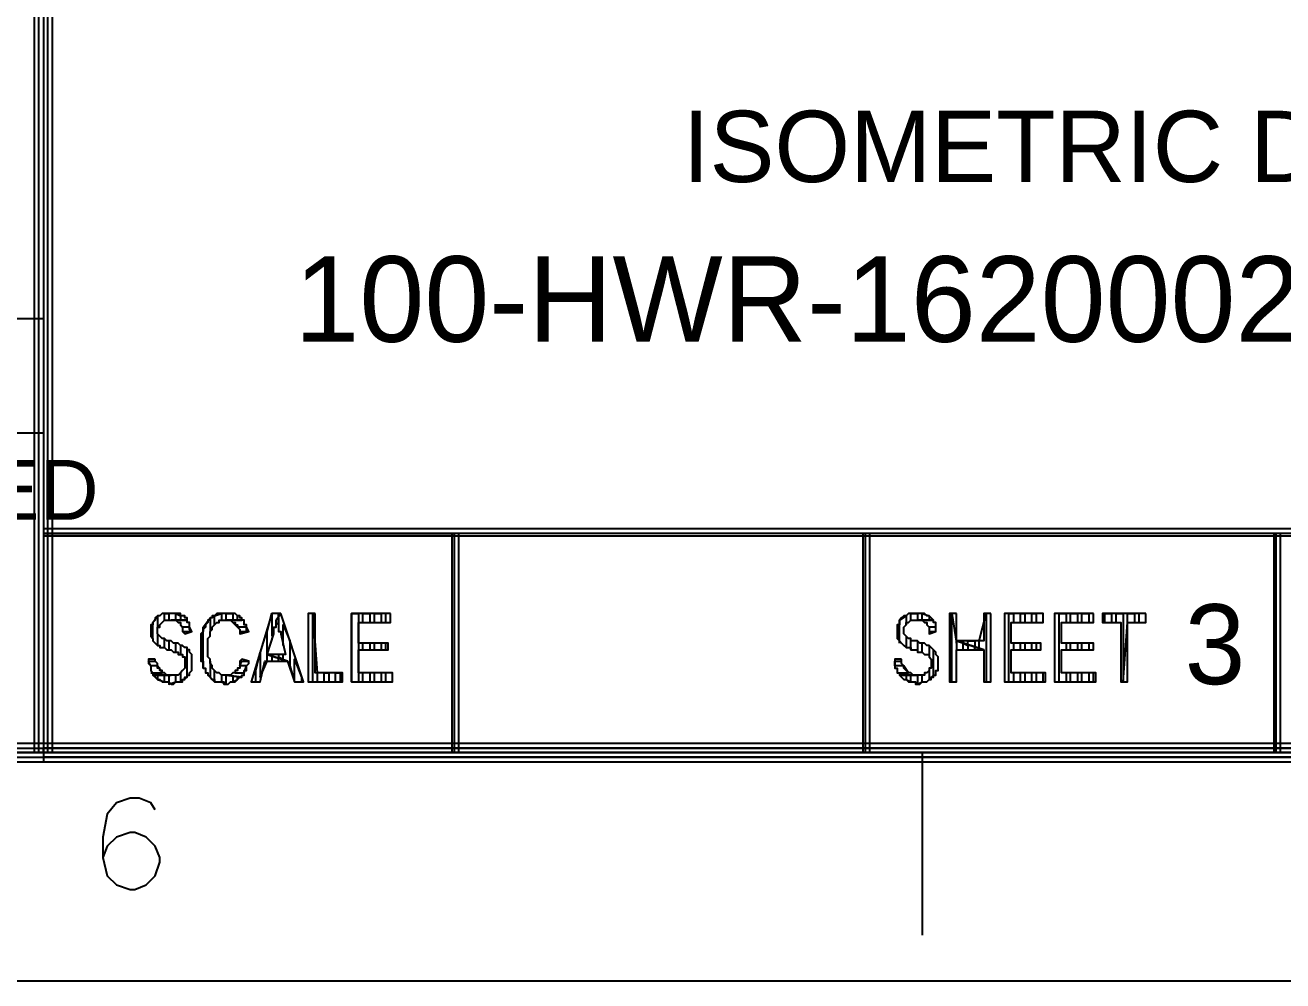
# Model space of a CAD drawing. Extents: x 0 to 594, y 0 to 420.
# Drawn here: x 403.2 to 458.3, y 0 to 41.9 of the extents above; entities that cross this region are included whole.
import ezdxf

# ---------------------------------------------------------------- set-up
doc = ezdxf.new("R2010")
doc.units = 0
doc.styles.add('HTX1', font='O8116901', dxfattribs={"width": 1.02})

msp = doc.modelspace()

# ---------------------------------------------------------------- linework, layer by layer
at = {"layer": 'GT_1', "flags": 128}
for points in [[(0, 0), (594, 0), (594, 420), (0, 420), (0, 0)], [(25, 10), (584, 10), (584, 85), (404, 85), (404, 410), (25, 410), (25, 10)], [(403.6, 10), (404.4, 10), (404.4, 82.1), (403.6, 82.1), (403.6, 10)], [(404.2, 10), (404.2, 82.1), (404, 82.1), (404, 10), (403.8, 10), (403.8, 82.1)], [(404, 29), (309, 29), (309, 24)], [(404, 24), (309, 24)], [(404, 24), (390.2, 24)], [(584, 19.5), (584, 19.8), (404, 19.8), (404, 19.5), (584, 19.5)], [(584, 19.6), (404, 19.6)], [(404, 19.6), (422, 19.6), (422, 10)], [(422.2, 19.6), (421.9, 19.6), (421.9, 10), (422.2, 10), (422.2, 19.6)], [(440.2, 19.6), (439.9, 19.6), (439.9, 10), (440.2, 10), (440.2, 19.6)], [(440, 19.6), (440, 10)], [(458.2, 19.6), (457.9, 19.6), (457.9, 10), (458.2, 10), (458.2, 19.6)], [(458, 19.6), (458, 10)], [(409.6, 16.1), (409.5, 16.1), (409.4, 16.1), (409.4, 16.1), (409.3, 16.1), (409.2, 16.1), (409.2, 16.1), (409.1, 16), (409.1, 16), (409, 16), (408.9, 15.9), (408.9, 15.9), (408.9, 15.8), (408.8, 15.7), (408.8, 15.7), (408.8, 15.6), (408.7, 15.6), (408.7, 15.5), (408.7, 15.4), (408.7, 15.3), (408.7, 15.3), (408.7, 15.2), (408.7, 15.1), (408.8, 15), (408.8, 14.9), (408.8, 14.9), (408.9, 14.8), (408.9, 14.8), (409, 14.7), (409.1, 14.7), (409.1, 14.6), (409.2, 14.6), (409.2, 14.6), (409.3, 14.6), (409.4, 14.5), (409.4, 14.5), (409.5, 14.5), (409.6, 14.5), (409.7, 14.4), (409.7, 14.4), (409.8, 14.4), (409.9, 14.4), (409.9, 14.3), (409.9, 14.3), (410, 14.3), (410.1, 14.3), (410.1, 14.2), (410.2, 14.2), (410.2, 14.1), (410.2, 14.1), (410.2, 14), (410.2, 13.9), (410.2, 13.9), (410.2, 13.8), (410.2, 13.7), (410.2, 13.7), (410.1, 13.6), (410.1, 13.6), (410, 13.5), (410, 13.5), (409.9, 13.4), (409.8, 13.4), (409.8, 13.4), (409.7, 13.4), (409.6, 13.4), (408.8, 13.4), (408.9, 13.3), (408.9, 13.3), (409, 13.2), (409, 13.2), (409.1, 13.2), (409.2, 13.1), (409.2, 13.1), (409.3, 13.1), (409.4, 13.1), (409.4, 13.1), (409.5, 13.1), (409.6, 13), (409.6, 13), (409.7, 13), (409.7, 13), (409.8, 13.1), (409.9, 13.1), (409.9, 13.1), (410, 13.1), (410.1, 13.1), (410.1, 13.2), (410.1, 13.2), (410.2, 13.2), (410.2, 13.3), (410.3, 13.3), (410.3, 13.4), (410.4, 13.4), (410.4, 13.5), (410.5, 13.6), (410.5, 13.6), (410.5, 13.7), (410.5, 13.8), (410.5, 13.9), (410.5, 13.9), (410.5, 14), (410.5, 14.1), (410.5, 14.2), (410.5, 14.2), (410.5, 14.3), (410.4, 14.4), (410.4, 14.4), (410.4, 14.5), (410.3, 14.5), (410.3, 14.6), (410.2, 14.6), (410.1, 14.7), (410.1, 14.7), (410.1, 14.7), (410, 14.7), (410, 14.7), (409.9, 14.8), (409.8, 14.8), (409.8, 14.8), (409.7, 14.8), (409.6, 14.9), (409.5, 14.9), (409.4, 14.9), (409.4, 14.9), (409.3, 15), (409.2, 15), (409.2, 15), (409.1, 15.1), (409.1, 15.1), (409.1, 15.1), (409, 15.2), (409, 15.3), (409, 15.3), (409, 15.4), (409, 15.5), (409.1, 15.5), (409.1, 15.6), (409.2, 15.7), (409.2, 15.7), (409.2, 15.7), (409.3, 15.8), (409.3, 15.8), (409.4, 15.8), (409.5, 15.8), (409.6, 15.8), (410.3, 15.8), (410.3, 15.9), (410.2, 15.9), (410.2, 16), (410.1, 16), (410, 16), (410, 16), (410, 16.1), (409.9, 16.1), (409.8, 16.1), (409.8, 16.1), (409.7, 16.1), (409.6, 16.1), (409.6, 16.1)], [(408.8, 15), (408.8, 15.7), (409, 16), (409, 15.5)], [(409.3, 15.8), (409.3, 16.1), (409.5, 16.1), (409.5, 15.8)], [(409.8, 15.8), (409.8, 16.1), (410, 16), (410, 15.8)], [(412, 16.1), (411.9, 16.1), (411.9, 16.1), (411.8, 16.1), (411.7, 16.1), (411.7, 16.1), (411.6, 16.1), (411.5, 16), (411.5, 16), (411.4, 16), (411.4, 15.9), (411.3, 15.9), (411.3, 15.8), (411.2, 15.8), (411.2, 15.7), (411.1, 15.6), (411.1, 15.6), (411.1, 15.5), (411, 15.4), (411, 15.4), (411, 15.4), (411, 15.3), (410.9, 15.2), (410.9, 15.1), (410.9, 15.1), (410.9, 15), (410.9, 14.9), (410.9, 14.8), (410.9, 14.7), (410.9, 14.6), (410.9, 14.5), (410.9, 14.5), (410.9, 14.4), (410.9, 14.3), (410.9, 14.2), (410.9, 14.1), (410.9, 14), (411, 14), (411, 13.9), (411, 13.8), (411, 13.7), (411.1, 13.7), (411.1, 13.6), (411.1, 13.5), (411.2, 13.5), (411.2, 13.4), (411.3, 13.3), (411.3, 13.3), (411.4, 13.2), (411.4, 13.2), (411.5, 13.2), (411.5, 13.1), (411.6, 13.1), (411.7, 13.1), (411.7, 13.1), (411.8, 13.1), (411.9, 13.1), (411.9, 13), (412, 13), (412, 13), (412.1, 13), (412.2, 13.1), (412.2, 13.1), (412.3, 13.1), (412.4, 13.1), (412.4, 13.1), (412.5, 13.2), (412.5, 13.2), (412.6, 13.3), (412.6, 13.3), (412.7, 13.3), (412, 13.4), (411.9, 13.4), (411.9, 13.4), (411.8, 13.4), (411.8, 13.4), (411.7, 13.5), (411.6, 13.5), (411.6, 13.5), (411.5, 13.6), (411.5, 13.6), (411.4, 13.7), (411.4, 13.7), (411.4, 13.8), (411.3, 13.9), (411.3, 14), (411.3, 14), (411.3, 14.1), (411.2, 14.2), (411.2, 14.3), (411.2, 14.4), (411.2, 14.4), (411.2, 14.5), (411.2, 14.6), (411.2, 14.7), (411.2, 14.8), (411.2, 14.9), (411.2, 15), (411.2, 15), (411.3, 15.1), (411.3, 15.2), (411.3, 15.3), (411.3, 15.3), (411.4, 15.4), (411.4, 15.5), (411.4, 15.5), (411.5, 15.6), (411.5, 15.6), (411.6, 15.7), (411.6, 15.7), (411.7, 15.7), (411.7, 15.8), (411.8, 15.8), (411.9, 15.8), (411.9, 15.8), (412, 15.8), (412.7, 15.8), (412.7, 15.9), (412.6, 15.9), (412.6, 16), (412.5, 16), (412.5, 16), (412.4, 16.1), (412.3, 16.1), (412.3, 16.1), (412.2, 16.1), (412.2, 16.1), (412.1, 16.1), (412, 16.1)], [(411.5, 15.6), (411.5, 16), (411.8, 16.1), (411.8, 15.8)], [(412, 15.8), (412, 16.1), (412.3, 16.1), (412.3, 15.8)], [(412.5, 15.8), (412.5, 16)], [(414.4, 16.1), (414, 16.1), (413.1, 13.1), (413.5, 13.1), (413.7, 14), (414.7, 14), (413.8, 14.3), (414.1, 15.2), (414.1, 15.3), (414.1, 15.4), (414.1, 15.5), (414.2, 15.5), (414.2, 15.6), (414.2, 15.7), (414.2, 15.8), (414.4, 16.1)], [(413.3, 13.1), (413.3, 13.6), (413.5, 14.4), (413.5, 13.3), (413.8, 14), (413.8, 15.3), (414, 16.1), (414, 15.1)], [(414.4, 16.1), (414.2, 15.8), (414.2, 15.7), (414.2, 15.7), (414.3, 15.6), (414.3, 15.5), (414.3, 15.4), (414.3, 15.3), (414.4, 15.3), (414.4, 15.2), (414.6, 14.3), (413.8, 14.3), (414.7, 14), (415, 13.1), (415.4, 13.1), (414.4, 16.1)], [(414.3, 15.9), (414.3, 16.1)], [(415.9, 16.1), (415.6, 16.1), (415.6, 13.1), (417.1, 13.1), (417.1, 13.5), (415.9, 13.5), (415.9, 16.1)], [(415.8, 13.1), (415.8, 16.1), (416, 13.5), (416, 13.1), (416.3, 13.1), (416.3, 13.5), (416.5, 13.5), (416.5, 13.1), (416.8, 13.1), (416.8, 13.5), (417, 13.5), (417, 13.1)], [(417.5, 13.1), (417.5, 16.1), (417.8, 16.1), (417.8, 13.1), (418, 13.1), (418, 13.5)], [(419.2, 16.1), (417.5, 16.1), (417.5, 13.1), (419.3, 13.1), (419.3, 13.5), (417.8, 13.5), (417.8, 14.5), (419.1, 14.5), (419.1, 14.8), (417.8, 14.8), (417.8, 15.7), (419.2, 15.7), (419.2, 16.1)], [(418, 15.7), (418, 16.1), (418.3, 16.1), (418.3, 15.7)], [(418.5, 15.7), (418.5, 16.1), (418.8, 16.1), (418.8, 15.7)], [(419, 15.7), (419, 16.1)], [(442.2, 16.1), (442.2, 16.1), (442.1, 16.1), (442, 16.1), (442, 16.1), (441.9, 16.1), (441.9, 16.1), (441.8, 16), (441.7, 16), (441.7, 16), (441.6, 15.9), (441.6, 15.9), (441.5, 15.8), (441.5, 15.7), (441.5, 15.7), (441.5, 15.6), (441.4, 15.6), (441.4, 15.5), (441.4, 15.4), (441.4, 15.3), (441.4, 15.3), (441.4, 15.2), (441.4, 15.1), (441.4, 15), (441.5, 14.9), (441.5, 14.9), (441.6, 14.8), (441.6, 14.8), (441.7, 14.7), (441.7, 14.7), (441.8, 14.6), (441.8, 14.6), (441.9, 14.6), (442, 14.6), (442, 14.5), (442.1, 14.5), (442.2, 14.5), (442.3, 14.5), (442.3, 14.4), (442.4, 14.4), (442.5, 14.4), (442.5, 14.4), (442.6, 14.3), (442.6, 14.3), (442.7, 14.3), (442.8, 14.3), (442.8, 14.2), (442.8, 14.2), (442.9, 14.1), (442.9, 14.1), (442.9, 14), (442.9, 13.9), (442.9, 13.9), (442.9, 13.8), (442.9, 13.7), (442.8, 13.7), (442.8, 13.6), (442.8, 13.6), (442.7, 13.5), (442.6, 13.5), (442.6, 13.4), (442.5, 13.4), (442.5, 13.4), (442.4, 13.4), (442.3, 13.4), (441.5, 13.4), (441.6, 13.3), (441.6, 13.3), (441.7, 13.2), (441.7, 13.2), (441.8, 13.2), (441.8, 13.2), (441.9, 13.1), (441.9, 13.1), (442, 13.1), (442, 13.1), (442.1, 13.1), (442.2, 13.1), (442.2, 13), (442.3, 13), (442.4, 13), (442.5, 13.1), (442.5, 13.1), (442.6, 13.1), (442.7, 13.1), (442.7, 13.1), (442.8, 13.2), (442.8, 13.2), (442.9, 13.2), (442.9, 13.3), (443, 13.3), (443, 13.4), (443.1, 13.4), (443.1, 13.5), (443.1, 13.6), (443.2, 13.6), (443.2, 13.7), (443.2, 13.8), (443.2, 13.9), (443.2, 13.9), (443.2, 14), (443.2, 14.1), (443.2, 14.2), (443.2, 14.2), (443.1, 14.3), (443.1, 14.4), (443.1, 14.4), (443, 14.5), (443, 14.5), (442.9, 14.6), (442.9, 14.6), (442.8, 14.7), (442.8, 14.7), (442.8, 14.7), (442.7, 14.7), (442.7, 14.7), (442.6, 14.8), (442.5, 14.8), (442.4, 14.8), (442.4, 14.8), (442.3, 14.9), (442.2, 14.9), (442.1, 14.9), (442, 14.9), (442, 15), (441.9, 15), (441.9, 15), (441.8, 15.1), (441.8, 15.1), (441.8, 15.1), (441.7, 15.2), (441.7, 15.3), (441.7, 15.3), (441.7, 15.4), (441.7, 15.5), (441.7, 15.5), (441.8, 15.6), (441.8, 15.7), (441.9, 15.7), (441.9, 15.7), (442, 15.8), (442, 15.8), (442.1, 15.8), (442.2, 15.8), (442.3, 15.8), (443, 15.8), (442.9, 15.9), (442.9, 15.9), (442.8, 16), (442.8, 16), (442.7, 16), (442.7, 16), (442.6, 16.1), (442.6, 16.1), (442.5, 16.1), (442.4, 16.1), (442.4, 16.1), (442.3, 16.1), (442.2, 16.1)], [(441.5, 14.8), (441.5, 15.8), (441.8, 16), (441.8, 15.6)], [(442, 15.8), (442, 16.1), (442.3, 16.1), (442.3, 15.8)], [(442.5, 15.8), (442.5, 16.1), (442.8, 16), (442.8, 15.8)], [(444, 16.1), (443.7, 16.1), (443.7, 13.1), (444, 13.1), (444, 14.5), (445.2, 14.5), (444, 14.9), (444, 16.1)], [(443.8, 13.1), (443.8, 16.1), (444, 14.8), (444, 14.5), (444.3, 14.5), (444.3, 14.8), (444.5, 14.7), (444.5, 14.5), (444.8, 14.5), (444.8, 14.6), (445, 14.6), (445, 14.5)], [(444, 14.8), (444, 14.9), (444.3, 14.9), (444.3, 14.8), (444.5, 14.7), (444.5, 14.9), (444.8, 14.9), (444.8, 14.6), (445, 14.6), (445, 14.9), (445.3, 16.1), (445.3, 13.1)], [(445.5, 16.1), (445.2, 16.1), (445.2, 14.9), (444, 14.9), (445.2, 14.5), (445.2, 13.1), (445.5, 13.1), (445.5, 16.1)], [(447.8, 15.7), (447.8, 16.1), (446.1, 16.1), (446.1, 13.1), (447.9, 13.1), (447.9, 13.5), (446.4, 13.5), (446.4, 14.5), (447.7, 14.5), (447.7, 14.8), (446.4, 14.8), (446.4, 15.7), (447.8, 15.7), (447.8, 16.1)], [(446.3, 13.1), (446.3, 16.1), (446.5, 16.1), (446.5, 15.7)], [(446.8, 15.7), (446.8, 16.1), (447, 16.1), (447, 15.7)], [(447.3, 15.7), (447.3, 16.1), (447.5, 16.1), (447.5, 15.7)], [(450, 16.1), (448.3, 16.1), (448.3, 13.1), (450.1, 13.1), (450.1, 13.5), (448.6, 13.5), (448.6, 14.5), (450, 14.5), (450, 14.8), (448.6, 14.8), (448.6, 15.7), (450, 15.7), (450, 16.1)], [(448.5, 13.1), (448.5, 16.1), (448.8, 16.1), (448.8, 15.7)], [(449, 15.7), (449, 16.1), (449.3, 16.1), (449.3, 15.7)], [(449.5, 15.7), (449.5, 16.1), (449.8, 16.1), (449.8, 15.7)], [(452.3, 16.1), (450.4, 16.1), (450.4, 15.7), (451.2, 15.7), (451.2, 13.1), (451.5, 13.1), (451.5, 15.7), (452.3, 15.7), (452.3, 16.1)], [(450.5, 15.7), (450.5, 16.1), (450.8, 16.1), (450.8, 15.7), (451, 15.7), (451, 16.1), (451.3, 16.1), (451.3, 13.1), (451.5, 15.7), (451.5, 16.1), (451.8, 16.1), (451.8, 15.7), (452, 15.7), (452, 16.1)], [(410.3, 15.8), (409.6, 15.8), (409.6, 15.8), (409.7, 15.8), (409.8, 15.8), (409.8, 15.8), (409.9, 15.7), (409.9, 15.7), (410, 15.7), (410, 15.6), (410.1, 15.5), (410.1, 15.5), (410.1, 15.4), (410.1, 15.3), (410.2, 15.2), (410.5, 15.3), (410.5, 15.3), (410.4, 15.4), (410.4, 15.5), (410.4, 15.6), (410.4, 15.7), (410.3, 15.7), (410.3, 15.7), (410.3, 15.8)], [(410.1, 15.3), (410.5, 15.3), (410.4, 15.5), (410.1, 15.5)], [(411, 13.7), (411, 15.5), (411.3, 15.9), (411.3, 15.3)], [(412.6, 15.3), (413, 15.3), (412.9, 15.5), (412.5, 15.5), (412.2, 15.8), (412.7, 15.8), (412, 15.8), (412, 15.8), (412.1, 15.8), (412.2, 15.8), (412.2, 15.8), (412.3, 15.7), (412.4, 15.7), (412.4, 15.7), (412.4, 15.6), (412.5, 15.6), (412.5, 15.5), (412.6, 15.4), (412.6, 15.4), (412.6, 15.3), (412.6, 15.2), (413, 15.3), (412.9, 15.3), (412.9, 15.4), (412.9, 15.5), (412.9, 15.6), (412.8, 15.6), (412.8, 15.7), (412.8, 15.8), (412.7, 15.8)], [(414.3, 15.9), (414.3, 15.5)], [(414.5, 14.7), (414.5, 15.6), (414.8, 14.9), (414.8, 13.8), (415, 13.1), (415, 14.1), (415.3, 13.3), (415.3, 13.1)], [(443, 15.8), (442.3, 15.8), (442.3, 15.8), (442.4, 15.8), (442.5, 15.8), (442.5, 15.8), (442.6, 15.7), (442.6, 15.7), (442.7, 15.7), (442.7, 15.6), (442.8, 15.5), (442.8, 15.5), (442.8, 15.4), (442.8, 15.3), (442.8, 15.2), (443.1, 15.3), (443.1, 15.3), (443.1, 15.4), (443.1, 15.5), (443.1, 15.6), (443.1, 15.7), (443, 15.7), (443, 15.7), (443, 15.8)], [(442.8, 15.3), (443.1, 15.3), (443.1, 15.5), (442.8, 15.5)], [(409, 15.2), (409, 14.7)], [(409.3, 14.6), (409.3, 15)], [(409.5, 14.9), (409.5, 14.5)], [(441.8, 15.1), (441.8, 14.6)], [(442, 14.5), (442, 14.9)], [(442.3, 14.9), (442.3, 14.5)], [(409.8, 14.4), (409.8, 14.8)], [(410, 14.7), (410, 14.3)], [(410, 13.5), (410, 13.1), (410.3, 13.3), (410.3, 14.6)], [(418, 14.5), (418, 14.8)], [(418.3, 14.8), (418.3, 14.5)], [(418.5, 14.5), (418.5, 14.8)], [(418.8, 14.8), (418.8, 14.5)], [(419, 14.5), (419, 14.8)], [(442.5, 14.4), (442.5, 14.8)], [(442.8, 14.7), (442.8, 14.2)], [(442.8, 13.6), (442.8, 13.2), (443, 13.4), (443, 14.5)], [(446.5, 14.8), (446.5, 14.5)], [(446.8, 14.5), (446.8, 14.8)], [(447, 14.8), (447, 14.5)], [(447.3, 14.5), (447.3, 14.8)], [(447.5, 14.8), (447.5, 14.5)], [(448.8, 14.8), (448.8, 14.5)], [(449, 14.5), (449, 14.8)], [(449.3, 14.8), (449.3, 14.5)], [(449.5, 14.5), (449.5, 14.8)], [(449.8, 14.8), (449.8, 14.5)], [(408.9, 14.1), (408.6, 14.1), (408.6, 14), (408.6, 13.9), (408.7, 13.8), (408.7, 13.7), (408.7, 13.7), (408.7, 13.6), (408.8, 13.5), (408.8, 13.5), (408.8, 13.4), (409.6, 13.4), (409.6, 13.4), (409.5, 13.4), (409.4, 13.4), (409.4, 13.4), (409.3, 13.5), (409.3, 13.5), (409.2, 13.5), (409.2, 13.6), (409.1, 13.6), (409.1, 13.7), (409, 13.7), (409, 13.8), (409, 13.8), (409, 13.9), (408.9, 14), (408.9, 14.1)], [(408.7, 13.5), (409.2, 13.5), (409, 13.8), (408.7, 13.8), (408.6, 14), (408.9, 14)], [(411.3, 14), (411.3, 13.3), (411.5, 13.1), (411.5, 13.6)], [(412.7, 14.1), (412.7, 14.1), (412.6, 14), (412.6, 13.9), (412.6, 13.8), (412.6, 13.7), (412.5, 13.7), (412.5, 13.6), (412.4, 13.6), (412.4, 13.6), (412.4, 13.5), (412.3, 13.5), (412.2, 13.4), (412.2, 13.4), (412.1, 13.4), (412, 13.4), (412, 13.4), (412.7, 13.3), (412.7, 13.4), (412.8, 13.4), (412.8, 13.5), (412.8, 13.6), (412.9, 13.6), (412.9, 13.7), (412.9, 13.8), (413, 13.9), (413, 14), (413, 14), (412.7, 14.1)], [(412.4, 13.5), (412.8, 13.5), (412.9, 13.8), (412.6, 13.8), (412.7, 14), (413, 14)], [(414, 14.3), (414, 14), (414.3, 14), (414.3, 14.2)], [(414, 14.3), (414, 14.3)], [(414.3, 14.3), (414.3, 14.2), (414.5, 14.1), (414.5, 14.3)], [(414.5, 14.1), (414.5, 14)], [(441.6, 14.1), (441.3, 14.1), (441.3, 14), (441.3, 13.9), (441.3, 13.8), (441.3, 13.7), (441.4, 13.7), (441.4, 13.6), (441.4, 13.5), (441.5, 13.5), (441.5, 13.4), (442.3, 13.4), (442.3, 13.4), (442.2, 13.4), (442.1, 13.4), (442.1, 13.4), (442, 13.5), (441.9, 13.5), (441.9, 13.5), (441.8, 13.6), (441.8, 13.6), (441.7, 13.7), (441.7, 13.7), (441.7, 13.8), (441.7, 13.8), (441.6, 13.9), (441.6, 14), (441.6, 14.1)], [(441.4, 13.5), (441.9, 13.5), (441.7, 13.8), (441.3, 13.8), (441.3, 14), (441.6, 14)], [(409, 13.4), (409, 13.2), (409.3, 13.1), (409.3, 13.4)], [(409.5, 13.4), (409.5, 13), (409.8, 13.1), (409.8, 13.4)], [(411.8, 13.4), (411.8, 13.1), (412, 13), (412, 13.4)], [(412.3, 13.4), (412.3, 13.1), (412.5, 13.2), (412.5, 13.3)], [(418.3, 13.5), (418.3, 13.1), (418.5, 13.1), (418.5, 13.5)], [(418.8, 13.5), (418.8, 13.1), (419, 13.1), (419, 13.5)], [(441.5, 13.4), (441.5, 13.4)], [(441.8, 13.4), (441.8, 13.2), (442, 13.1), (442, 13.4)], [(442.3, 13.4), (442.3, 13), (442.5, 13.1), (442.5, 13.4)], [(446.5, 13.5), (446.5, 13.1), (446.8, 13.1), (446.8, 13.5)], [(447, 13.5), (447, 13.1), (447.3, 13.1), (447.3, 13.5)], [(447.5, 13.5), (447.5, 13.1), (447.8, 13.1), (447.8, 13.5)], [(448.8, 13.5), (448.8, 13.1), (449, 13.1), (449, 13.5)], [(449.3, 13.5), (449.3, 13.1), (449.5, 13.1), (449.5, 13.5)], [(449.8, 13.5), (449.8, 13.1), (450, 13.1), (450, 13.5)], [(25.4, 10.4), (24.6, 9.6), (584.4, 9.6), (583.6, 10.4), (25.4, 10.4)], [(24.8, 9.8), (584.2, 9.8), (584, 10), (25, 10), (25.2, 10.2), (583.8, 10.2)], [(584, 9.6), (584, 10.4), (404, 10.4), (404, 9.6), (584, 9.6)], [(404, 10.4), (404, 9.6), (498.7, 9.6), (498.7, 10.4), (404, 10.4)], [(498.7, 9.6), (498.7, 10.4), (404, 10.4), (404, 9.6), (498.7, 9.6)], [(584, 10.2), (404, 10.2), (404, 10), (584, 10), (584, 9.8), (404, 9.8)], [(404, 9.8), (498.7, 9.8), (498.7, 10), (404, 10), (404, 10.2), (498.7, 10.2)], [(498.7, 10.2), (404, 10.2), (404, 10), (498.7, 10), (498.7, 9.8), (404, 9.8)], [(442.5, 10), (442.5, 2)], [(408.9, 7.5), (408.7, 7.8), (408.2, 8), (407.8, 8), (407.2, 7.8), (406.8, 7.3), (406.6, 6.3), (406.6, 5.4), (406.8, 4.6), (407.2, 4.2), (407.8, 4), (408, 4), (408.5, 4.2), (408.9, 4.6), (409.1, 5.2), (409.1, 5.4), (408.9, 5.9), (408.5, 6.3), (408, 6.5), (407.8, 6.5), (407.2, 6.3), (406.8, 5.9), (406.6, 5.4)]]:
    msp.add_lwpolyline(points, dxfattribs=at)

# ---------------------------------------------------------------- texts
at = {"layer": 'GT_1', "style": 'HTX1', "width": 1.02}
for s, height, p in [('ISOMETRIC DRAWING', 3.125, (432, 35)), ('100-HWR-1620002-B1RF1-H1', 3.75, (415, 28)), ('TRACED', 2.625, (391.7, 20.2)), ('3', 3.5, (454, 13))]:
    msp.add_text(s, height=height, dxfattribs=at).set_placement(p)

doc.saveas('drawing.dxf')
